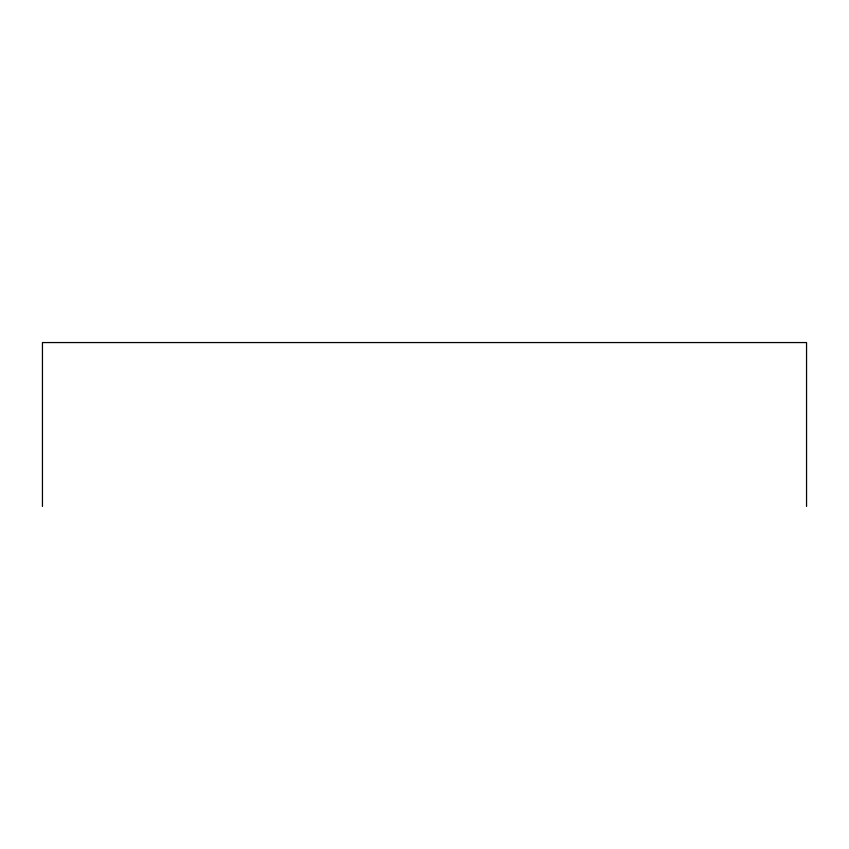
<?xml version="1.0" encoding="UTF-8"?>
<svg xmlns="http://www.w3.org/2000/svg" width="849" height="849" viewBox="0 0 849 849"><rect width="100%" height="100%" fill="white"/><g stroke="black" fill="none" stroke-linecap="round" stroke-linejoin="round"><path stroke-width="1.27" d="M806.55 506.439L806.55 342.561L42.45 342.561L42.45 506.439"/></g></svg>
